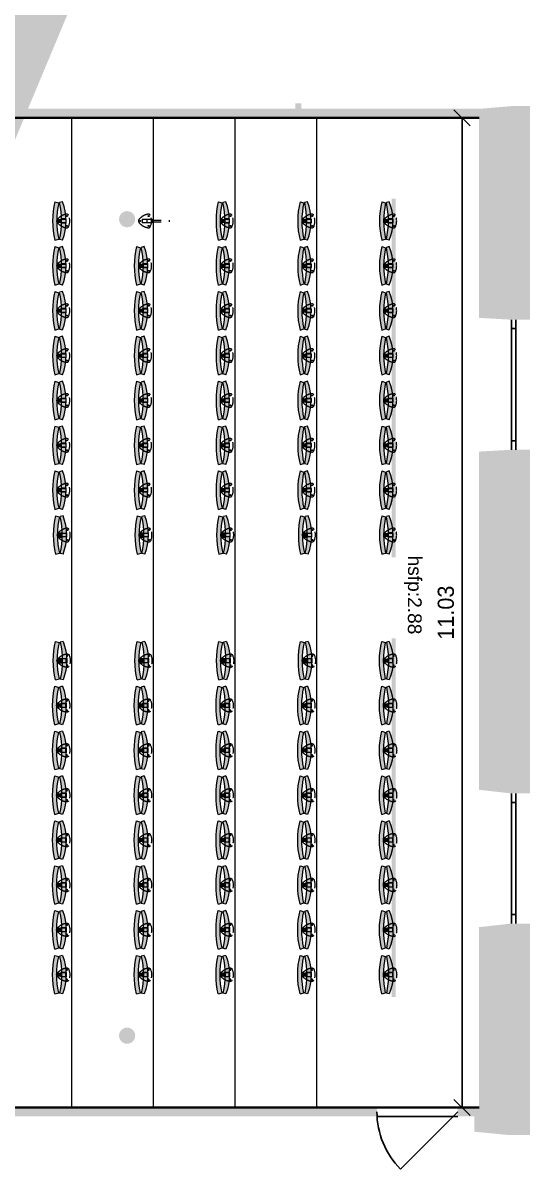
# Model space of a CAD drawing. Header units: millimetres. Extents: x 27226 to 29883, y -11902 to -11358.
# Drawn here: x 27262.44 to 27268.09, y -11893.97 to -11881.2 of the extents above; entities that cross this region are included whole.
import ezdxf
from ezdxf.enums import TextEntityAlignment as Align

# ---------------------------------------------------------------- set-up
doc = ezdxf.new("R2010")
doc.units = ezdxf.units.MM
doc.header["$MEASUREMENT"] = 0
doc.linetypes.add('FANTOME', pattern=[2.5, 1.25, -0.25, 0.25, -0.25, 0.25, -0.25])
for name, color, linetype in [('APPLAT-GRIS', 251, 'Continuous'), ('attribut', 7, 'Continuous'), ('FENETRE', 32, 'Continuous'), ('LYTV_TXT1_100', 1, 'Continuous'), ('PORTE', 213, 'Continuous')]:
    doc.layers.add(name, color=color, linetype=linetype)
for name, color, linetype, lineweight in [('Ar0-Cote', 1, 'Continuous', 5), ('Ar2-Maçon', 7, 'Continuous', 35), ('CO', 5, 'Continuous', 15), ('EPOXY_2D', 253, 'Continuous', 15), ('GARNITURE COULEUR_2D', 30, 'Continuous', 15), ('GARNITURE_2D', 5, 'Continuous', 15), ('GRADIN', 82, 'Continuous', 15), ('MAIN COURANTE', 250, 'Continuous', 15), ('MOBILIER', 1, 'Continuous', 15), ('platine', 1, 'FANTOME', 15), ('REVETEMENT COULEUR_2D', 30, 'Continuous', 15), ('REVETEMENT_2D', 5, 'Continuous', 15), ('Solide_verni', 33, 'Continuous', 15), ('TF', 11, 'FANTOME', 15), ('TR', 250, 'Continuous', 15)]:
    doc.layers.add(name, color=color, linetype=linetype, lineweight=lineweight)
doc.layers.add('Seuils', color=7, linetype='Continuous', plot=False)
doc.styles.add('ARIAL', font='arial.ttf')
doc.styles.add('CALIBRI', font='calibri.ttf')
doc.styles.add('ROMANS', font='romans.shx')
doc.styles.add('ROMANS8', font='ROMANS.SHX', dxfattribs={"oblique": 20})
doc.dimstyles.new('100E', dxfattribs={"dimtxt": 0.18, "dimasz": 0.18, "dimexe": 0.18, "dimexo": 0.0625, "dimgap": 0.09, "dimtad": 1, "dimzin": 0, "dimdsep": 46, "dimtxsty": 'Standard', "dimblk1": 'OBLIQUE', "dimblk2": 'OBLIQUE', "dimsah": 1, "dimcen": 0, "dimse1": 1, "dimse2": 1, "dimclrt": 256, "dimadec": 0, "dimazin": 0, "dimtfac": 1, "dimtofl": 0, "dimtmove": 0, "dimatfit": 3, "dimldrblk": 'OBLIQUE', "dimfxl": 1, "dimtolj": 1, "dimtzin": 0, "dimarcsym": 0})
doc.dimstyles.get("Standard").update_dxf_attribs({"dimscale": 50, "dimtxt": 2.5, "dimasz": 2.5, "dimexe": 0.18, "dimexo": 0.0625, "dimgap": 0.8, "dimtad": 1, "dimdsep": 46, "dimtxsty": 'CALIBRI', "dimblk": 'ARCHTICK', "dimcen": 0.09, "dimadec": 0, "dimazin": 0, "dimtfac": 1, "dimtdec": 4, "dimtofl": 0, "dimtmove": 0, "dimatfit": 3, "dimfxl": 1, "dimtolj": 1, "dimarcsym": 0})

# ---------------------------------------------------------------- blocks, each defined once
blk = doc.blocks.new('_OBLIQUE')
at = {"color": 0, "linetype": 'ByBlock'}
blk.add_line((-0.5, -0.5), (0.5, 0.5), dxfattribs=at)
blk = doc.blocks.new('*D35')
at = {"layer": 'Ar0-Cote', "color": 0, "lineweight": -2, "transparency": 16777216}
blk.add_line((27267.332, -11882.255), (27267.332, -11893.285), dxfattribs=at)
at = {"layer": 'Defpoints', "color": 0, "transparency": 16777216}
for p in [(27266.572, -11882.255), (27266.572, -11893.285), (27267.332, -11893.285)]:
    blk.add_point(p, dxfattribs=at)
at = {"layer": 'Ar0-Cote', "color": 0, "lineweight": -2, "transparency": 16777216, "xscale": 0.18, "yscale": 0.18, "zscale": 0.18}
for p, rotation in [((27267.332, -11882.255), 90), ((27267.332, -11893.285), 270)]:
    blk.add_blockref('_OBLIQUE', p, dxfattribs=dict(at, rotation=rotation))
at = {"layer": 'Ar0-Cote', "transparency": 16777216, "insert": (27267.152, -11887.77), "char_height": 0.18, "attachment_point": 5, "rotation": 90}
blk.add_mtext('\\A1;11.03', dxfattribs=at)
blk = doc.blocks.new('si320_n')
at = {"layer": 'EPOXY_2D'}
blk.add_hatch(color=256, dxfattribs=at).paths.add_polyline_path([(-23, -104, 0.01278), (23, -104), (23, -50, 0.01257), (-23, -50)])
at = {"layer": 'REVETEMENT_2D'}
h = blk.add_hatch(color=256, dxfattribs=at)
h.paths.add_polyline_path([(-215, -41), (-205, -73, -0.115133), (205, -73), (215, -41, 0.18825)])
h.paths.add_polyline_path([(215, -124), (201, -81, -0.111207), (-201, -81), (-215, -124, 0.119154)])
at = {"layer": 'GARNITURE_2D'}
for p, q in [((-215, -40), (-205, -73)), ((-215, -124), (-201, -81)), ((215, -124), (201, -81)), ((215, -40), (205, -73))]:
    blk.add_line(p, q, dxfattribs=at)
for centre, radius, start, end in [((0, -591), 591, 68.6777, 111.3223), ((0, 765), 915, 256.41, 283.59), ((0, -949), 900, 76.8645, 103.1355), ((0, 811), 915, 257.3088, 282.6912)]:
    blk.add_arc(centre, radius, start, end, dxfattribs=at)
at = {"layer": 'platine'}
for p, q in [((-20, -2), (20, -2)), ((-20, -10), (-20, -2)), ((-20, -62), (-20, -10)), ((-20, -62), (20, -62)), ((20, -2), (20, -10)), ((20, -10), (20, -62))]:
    blk.add_line(p, q, dxfattribs=at)
for centre in [(-55, 10), (55, 10), (0, -85)]:
    blk.add_circle(centre, 5, dxfattribs=at)
for centre, radius, start, end in [((-55, 10), 20, 115.029, 185.0949), ((74, 22), 150, 185.0949, 195.2977), ((0, -108), 150, 64.971, 115.029), ((55, 10), 20, 354.9051, 64.971), ((-74, 22), 150, 344.7023, 354.9051), ((74, 22), 150, 195.2977, 218.0948), ((74, 22), 150, 218.0948, 235.0423), ((0, -85), 20, 235.0423, 304.9577), ((-74, 22), 150, 304.9577, 321.9052), ((-74, 22), 150, 321.9052, 344.7023)]:
    blk.add_arc(centre, radius, start, end, dxfattribs=at)
at = {"layer": 'TR'}
for p, q in [((-23, -4), (-23, -58)), ((23, -4), (23, -58))]:
    blk.add_line(p, q, dxfattribs=at)
at = {"layer": 'attribut', "style": 'ROMANS', "flags": 1}
for tag, p in [('TYPE', (-323, -165)), ('ORDRE', (-323, -449))]:
    blk.add_attdef(tag, p, '', height=175, dxfattribs=at)
blk = doc.blocks.new('MC_100')
at = {"layer": 'Solide_verni'}
blk.add_hatch(color=256, dxfattribs=at).paths.add_polyline_path([(0, 66), (-1000, 66), (-1000, 0), (0, 0)])
at = {"layer": 'attribut', "style": 'ROMANS8', "oblique": 20, "flags": 3}
for tag, p in [('TYPE', (-1110, 479)), ('ORDRE', (-1110, 195.6))]:
    blk.add_attdef(tag, p, '', height=175, dxfattribs=at)
blk = doc.blocks.new('_ARCHTICK')
at = {"color": 0, "linetype": 'ByBlock', "const_width": 0.15}
blk.add_lwpolyline([(-0.5, -0.5), (0.5, 0.5)], dxfattribs=at)
blk = doc.blocks.new('S320SPS')
at = {"layer": 'TF'}
for p, q in [((24, 20), (24, -20)), ((24, 20), (67, 20)), ((67, 20), (135, 20)), ((75, 20), (75, -20)), ((135, 20), (135, -20)), ((135, 10), (325, 10)), ((325, 10), (325, -10)), ((67, -20), (24, -20)), ((135, -20), (67, -20)), ((135, -10), (325, -10))]:
    blk.add_line(p, q, dxfattribs=at)
for centre in [(0, 0), (95, 55), (95, -55)]:
    blk.add_circle(centre, 5, dxfattribs=at)
for centre, radius, start, end in [((0, 0), 20, 145.0423, 214.9577), ((107, -74), 150, 128.0948, 145.0423), ((107, -74), 150, 105.2977, 128.0948), ((107, -74), 150, 95.0949, 105.2977), ((95, 55), 20, 25.029, 95.0949), ((-23, 0), 150, 334.971, 25.029), ((107, 74), 150, 214.9577, 231.9052), ((107, 74), 150, 231.9052, 254.7023), ((107, 74), 150, 254.7023, 264.9051), ((95, -55), 20, 264.9051, 334.971)]:
    blk.add_arc(centre, radius, start, end, dxfattribs=at)
at = {"style": 'ROMANS8', "oblique": 20, "flags": 3}
for tag, p in [('ORDRE', (-942, -108)), ('TYPE', (-942, -392))]:
    blk.add_attdef(tag, p, '', height=175, rotation=360, dxfattribs=at)
blk = doc.blocks.new('se320_n_couleur')
at = {"layer": 'EPOXY_2D'}
blk.add_hatch(color=256, dxfattribs=at).paths.add_polyline_path([(50, -23), (103, -23, 0.01257), (103, 23), (50, 23, 0.01278)])
at = {"layer": 'REVETEMENT COULEUR_2D'}
h = blk.add_hatch(color=256, dxfattribs=at)
h.paths.add_polyline_path([(40, -215), (73, -205, -0.115133), (73, 205), (40, 215, 0.18825)])
h.paths.add_polyline_path([(81, -201), (124, -215, 0.119154), (124, 215), (81, 201, -0.111207)])
at = {"layer": 'GARNITURE COULEUR_2D'}
for p, q in [((40, 215), (73, 205)), ((124, 215), (81, 201)), ((40, -215), (73, -205)), ((124, -215), (81, -201))]:
    blk.add_line(p, q, dxfattribs=at)
for centre, radius, start, end in [((591, 0), 591, 158.6777, 201.3223), ((949, 0), 900, 166.8645, 193.1355), ((-811, 0), 915, 347.3088, 12.6912), ((-765, 0), 915, 346.41, 13.59)]:
    blk.add_arc(centre, radius, start, end, dxfattribs=at)
at = {"layer": 'TF'}
for p, q in [((4, -20), (4, 20)), ((4, 20), (13, 20)), ((13, 20), (65, 20)), ((65, -20), (65, 20)), ((13, -20), (4, -20)), ((65, -20), (13, -20))]:
    blk.add_line(p, q, dxfattribs=at)
for centre in [(-7, 55), (88, 0), (-7, -55)]:
    blk.add_circle(centre, 5, dxfattribs=at)
for centre, radius, start, end in [((110, 0), 150, 154.971, 205.029), ((-7, 55), 20, 84.9051, 154.971), ((-19, -74), 150, 74.7023, 84.9051), ((-19, -74), 150, 51.9052, 74.7023), ((-19, -74), 150, 34.9577, 51.9052), ((88, 0), 20, 325.0423, 34.9577), ((-7, -55), 20, 205.029, 275.0949), ((-19, 74), 150, 275.0949, 285.2977), ((-19, 74), 150, 285.2977, 308.0948), ((-19, 74), 150, 308.0948, 325.0423)]:
    blk.add_arc(centre, radius, start, end, dxfattribs=at)
at = {"layer": 'TR'}
for p, q in [((103, 23), (50, 23)), ((103, -23), (50, -23))]:
    blk.add_line(p, q, dxfattribs=at)
at = {"style": 'ROMANS', "flags": 3}
for tag, p in [('TYPE', (-398, 34)), ('ORDRE', (-398, -249))]:
    blk.add_attdef(tag, p, '', height=175, dxfattribs=at)

msp = doc.modelspace()

# ---------------------------------------------------------------- hatches: boundary and pattern name
at = {"layer": 'APPLAT-GRIS'}
for points in [[(27263.692, -11883.385, 1), (27263.512, -11883.385, 1)], [(27263.692, -11892.485, 1), (27263.512, -11892.485, 1)]]:
    msp.add_hatch(color=256, dxfattribs=at).paths.add_polyline_path(points)

# ---------------------------------------------------------------- linework, layer by layer
for points in [[(27262.442, -11882.255), (27262.442, -11882.155), (27265.474, -11882.255)], [(27265.474, -11882.255), (27262.442, -11882.155), (27265.474, -11882.155)], [(27265.474, -11882.255), (27265.474, -11882.095), (27265.544, -11882.255)], [(27265.544, -11882.255), (27265.474, -11882.095), (27265.544, -11882.095)], [(27265.544, -11882.255), (27265.544, -11882.155), (27267.522, -11882.255)], [(27267.522, -11882.255), (27265.544, -11882.155), (27267.522, -11882.155)], [(27267.882, -11884.505), (27267.522, -11882.155), (27267.882, -11882.125)], [(27267.522, -11884.485), (27267.522, -11882.155), (27267.882, -11884.505)], [(27267.882, -11884.505), (27267.882, -11882.125), (27267.882, -11884.505)], [(27267.882, -11884.505), (27267.882, -11882.125), (27267.882, -11882.125)], [(27267.882, -11884.505), (27267.882, -11882.125), (27268.089, -11884.505)], [(27268.089, -11884.505), (27267.882, -11882.125), (27268.089, -11882.125)], [(27267.882, -11889.785), (27267.522, -11885.975), (27267.882, -11885.955)], [(27267.522, -11889.745), (27267.522, -11885.975), (27267.882, -11889.785)], [(27267.882, -11889.785), (27267.882, -11885.955), (27267.882, -11889.785)], [(27267.882, -11889.785), (27267.882, -11885.955), (27267.882, -11885.955)], [(27267.882, -11889.785), (27267.882, -11885.955), (27268.089, -11889.785)], [(27268.089, -11889.785), (27267.882, -11885.955), (27268.089, -11885.955)], [(27267.829, -11893.59), (27267.522, -11891.275), (27267.829, -11891.241)], [(27267.522, -11893.56), (27267.522, -11893.285), (27267.522, -11891.275)], [(27267.522, -11893.56), (27267.522, -11891.275), (27267.829, -11893.59)], [(27267.882, -11893.59), (27267.829, -11891.241), (27267.882, -11891.235)], [(27267.829, -11893.59), (27267.829, -11891.241), (27267.882, -11893.59)], [(27267.882, -11893.59), (27267.882, -11891.235), (27268.089, -11893.59)], [(27268.089, -11893.59), (27267.882, -11891.235), (27268.089, -11891.235)], [(27254.732, -11893.385), (27254.732, -11893.285), (27266.384, -11893.385)], [(27266.384, -11893.385), (27254.732, -11893.285), (27266.384, -11893.285)], [(27267.284, -11893.385), (27267.284, -11893.285), (27267.469, -11893.385)], [(27267.469, -11893.385), (27267.284, -11893.285), (27267.469, -11893.285)], [(27267.469, -11893.555), (27267.469, -11893.285), (27267.522, -11893.56)], [(27267.522, -11893.56), (27267.469, -11893.285), (27267.522, -11893.285)], [(27267.522, -11893.56), (27267.522, -11893.285), (27267.522, -11893.56)]]:
    msp.add_solid(points, dxfattribs=at)
at = {"layer": 'Ar2-Maçon'}
for p, q in [((27267.522, -11882.255), (27254.732, -11882.255)), ((27267.522, -11893.285), (27254.732, -11893.285))]:
    msp.add_line(p, q, dxfattribs=at)
at = {"layer": 'FENETRE', "flags": 128}
for points in [[(27267.882, -11885.955), (27267.882, -11884.505)], [(27267.932, -11885.955), (27267.932, -11884.505)], [(27267.882, -11884.605), (27267.932, -11884.605)], [(27267.882, -11885.855), (27267.932, -11885.855)], [(27267.882, -11891.235), (27267.882, -11889.785)], [(27267.932, -11891.235), (27267.932, -11889.785)], [(27267.882, -11889.885), (27267.932, -11889.885)], [(27267.882, -11891.135), (27267.932, -11891.135)]]:
    msp.add_lwpolyline(points, dxfattribs=at)
at = {"layer": 'GRADIN'}
for p, q in [((27262.982, -11882.255), (27262.982, -11893.285)), ((27263.892, -11882.255), (27263.892, -11893.285)), ((27264.802, -11882.255), (27264.802, -11893.285)), ((27265.712, -11882.255), (27265.712, -11893.285))]:
    msp.add_line(p, q, dxfattribs=at)
at = {"layer": 'PORTE'}
msp.add_line((27267.284, -11893.335), (27266.648, -11893.971), dxfattribs=at)
msp.add_arc((27267.284, -11893.335), 0.9, 180, 225, dxfattribs=at)
at = {"layer": 'Seuils', "flags": 128}
for points in [[(27266.384, -11893.285), (27267.284, -11893.285)], [(27267.284, -11893.385), (27266.384, -11893.385)]]:
    msp.add_lwpolyline(points, dxfattribs=at)

# ---------------------------------------------------------------- block references
at = {"layer": 'Ar2-Maçon', "xscale": 0.001, "yscale": 0.001, "zscale": 0.001}
msp.add_blockref('S320SPS', (27263.747, -11883.405), dxfattribs=at)
at = {"layer": 'MAIN COURANTE', "yscale": 0.0006599999999999999, "zscale": 0.001, "rotation": 270}
for p, xscale in [((27266.549, -11885.155), 0.002), ((27266.549, -11887.155), 0.002), ((27266.549, -11888.055), -0.002), ((27266.549, -11890.055), -0.002)]:
    msp.add_blockref('MC_100', p, dxfattribs=dict(at, xscale=xscale))
at = {"layer": 'MOBILIER', "yscale": 0.001, "zscale": 0.001}
for name, p, xscale, rotation in [('si320_n', (27262.922, -11883.405), 0.001, 270), ('si320_n', (27264.742, -11883.405), 0.001, 270), ('si320_n', (27265.652, -11883.405), 0.001, 270), ('si320_n', (27266.562, -11883.405), 0.001, 270), ('si320_n', (27262.922, -11883.905), 0.001, 270), ('si320_n', (27263.832, -11883.905), 0.001, 270), ('si320_n', (27264.742, -11883.905), 0.001, 270), ('si320_n', (27265.652, -11883.905), 0.001, 270), ('si320_n', (27266.562, -11883.905), 0.001, 270), ('si320_n', (27262.922, -11884.405), 0.001, 270), ('si320_n', (27263.832, -11884.405), 0.001, 270), ('si320_n', (27264.742, -11884.405), 0.001, 270), ('si320_n', (27265.652, -11884.405), 0.001, 270), ('si320_n', (27266.562, -11884.405), 0.001, 270), ('si320_n', (27262.922, -11884.905), 0.001, 270), ('si320_n', (27263.832, -11884.905), 0.001, 270), ('si320_n', (27264.742, -11884.905), 0.001, 270), ('si320_n', (27265.652, -11884.905), 0.001, 270), ('si320_n', (27266.562, -11884.905), 0.001, 270), ('si320_n', (27262.922, -11885.405), 0.001, 270), ('si320_n', (27263.832, -11885.405), 0.001, 270), ('si320_n', (27264.742, -11885.405), 0.001, 270), ('si320_n', (27265.652, -11885.405), 0.001, 270), ('si320_n', (27266.562, -11885.405), 0.001, 270), ('si320_n', (27262.922, -11885.905), 0.001, 270), ('si320_n', (27263.832, -11885.905), 0.001, 270), ('si320_n', (27264.742, -11885.905), 0.001, 270), ('si320_n', (27265.652, -11885.905), 0.001, 270), ('si320_n', (27266.562, -11885.905), 0.001, 270), ('si320_n', (27262.922, -11886.405), 0.001, 270), ('si320_n', (27263.832, -11886.405), 0.001, 270), ('si320_n', (27264.742, -11886.405), 0.001, 270), ('si320_n', (27265.652, -11886.405), 0.001, 270), ('si320_n', (27266.562, -11886.405), 0.001, 270), ('se320_n_couleur', (27262.929, -11886.905), 0.001, 180), ('se320_n_couleur', (27263.839, -11886.905), 0.001, 180), ('se320_n_couleur', (27264.749, -11886.905), 0.001, 180), ('se320_n_couleur', (27265.659, -11886.905), 0.001, 180), ('si320_n', (27266.562, -11886.905), 0.001, 270), ('si320_n', (27266.562, -11888.305), -0.001, 270), ('si320_n', (27262.922, -11888.805), -0.001, 270), ('si320_n', (27263.832, -11888.805), -0.001, 270), ('si320_n', (27264.742, -11888.805), -0.001, 270), ('si320_n', (27265.652, -11888.805), -0.001, 270), ('si320_n', (27266.562, -11888.805), -0.001, 270), ('si320_n', (27262.922, -11889.305), -0.001, 270), ('si320_n', (27263.832, -11889.305), -0.001, 270), ('si320_n', (27264.742, -11889.305), -0.001, 270), ('si320_n', (27265.652, -11889.305), -0.001, 270), ('si320_n', (27266.562, -11889.305), -0.001, 270), ('si320_n', (27262.922, -11889.805), -0.001, 270), ('si320_n', (27263.832, -11889.805), -0.001, 270), ('si320_n', (27264.742, -11889.805), -0.001, 270), ('si320_n', (27265.652, -11889.805), -0.001, 270), ('si320_n', (27266.562, -11889.805), -0.001, 270), ('si320_n', (27262.922, -11890.305), -0.001, 270), ('si320_n', (27263.832, -11890.305), -0.001, 270), ('si320_n', (27264.742, -11890.305), -0.001, 270), ('si320_n', (27265.652, -11890.305), -0.001, 270), ('si320_n', (27266.562, -11890.305), -0.001, 270), ('si320_n', (27262.922, -11890.805), -0.001, 270), ('si320_n', (27263.832, -11890.805), -0.001, 270), ('si320_n', (27264.742, -11890.805), -0.001, 270), ('si320_n', (27265.652, -11890.805), -0.001, 270), ('si320_n', (27266.562, -11890.805), -0.001, 270), ('si320_n', (27262.922, -11891.305), -0.001, 270), ('si320_n', (27263.832, -11891.305), -0.001, 270), ('si320_n', (27264.742, -11891.305), -0.001, 270), ('si320_n', (27265.652, -11891.305), -0.001, 270), ('si320_n', (27266.562, -11891.305), -0.001, 270), ('si320_n', (27262.922, -11891.805), -0.001, 270), ('si320_n', (27263.832, -11891.805), -0.001, 270), ('si320_n', (27264.742, -11891.805), -0.001, 270), ('si320_n', (27265.652, -11891.805), -0.001, 270), ('si320_n', (27266.562, -11891.805), -0.001, 270)]:
    msp.add_blockref(name, p, dxfattribs=dict(at, xscale=xscale, rotation=rotation))
at = {"layer": 'MOBILIER', "xscale": -0.001, "yscale": 0.001, "zscale": 0.001}
for p in [(27262.929, -11888.305), (27263.839, -11888.305), (27264.749, -11888.305), (27265.659, -11888.305)]:
    msp.add_blockref('se320_n_couleur', p, dxfattribs=at)

# ---------------------------------------------------------------- texts
at = {"layer": 'LYTV_TXT1_100', "style": 'ARIAL', "width": 0.9999}
msp.add_text('hsfp:2.88', height=0.153, rotation=269.8435, dxfattribs=at).set_placement((27266.806, -11887.573), align=Align.MIDDLE_CENTER)

# ---------------------------------------------------------------- dimensions: what is measured, and where the dimension line sits
at = {"layer": 'Ar0-Cote'}
dim = msp.add_linear_dim(base=(27267.332, -11893.285), p1=(27266.572, -11882.255), p2=(27266.572, -11893.285), angle=90, dimstyle='100E', dxfattribs=at)
dim.commit()
dim.dimension.update_dxf_attribs({"geometry": '*D35', "text_midpoint": (27267.152, -11887.77)})

# ---------------------------------------------------------------- leaders
at = {"layer": 'CO'}
msp.add_leader([(27239.436, -11872.504), (27239.503, -11872.532), (27239.773, -11872.532)], dimstyle='Standard', override={"dimscale": 10, "dimgap": 0.8, "dimtad": 0}, dxfattribs=at)

doc.saveas('drawing.dxf')
